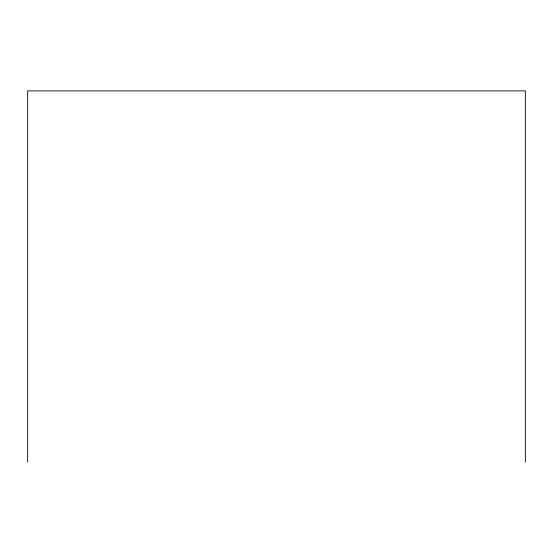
<?xml version="1.0" encoding="UTF-8"?>
<svg xmlns="http://www.w3.org/2000/svg" width="553" height="553" viewBox="0 0 553 553"><rect width="100%" height="100%" fill="white"/><g stroke="black" fill="none" stroke-linecap="round" stroke-linejoin="round"><path stroke-width="0.83" d="M525.35 462.108L525.35 90.892L27.65 90.892L27.65 462.108"/></g></svg>
